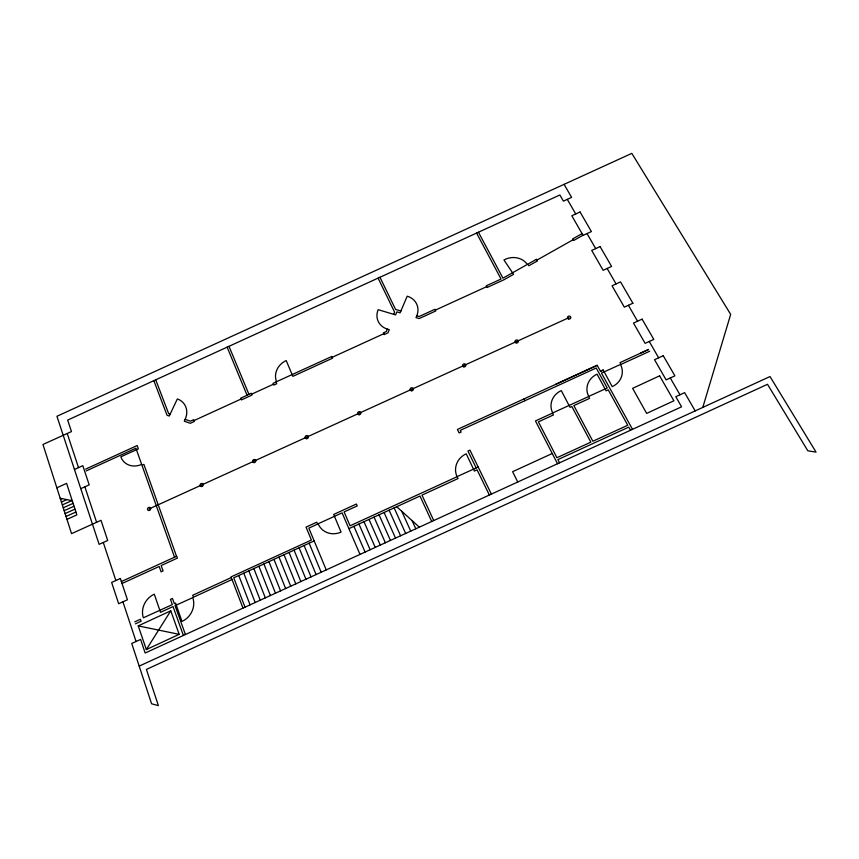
<?xml version="1.0" encoding="UTF-8"?>
<svg xmlns="http://www.w3.org/2000/svg" width="859" height="859" viewBox="0 0 859 859"><rect width="100%" height="100%" fill="white"/><g stroke="black" fill="none" stroke-linecap="round" stroke-linejoin="round"><path stroke-width="1.29" d="M702.791 407.402L730.676 314.373L631.816 153.374L56.941 416.271L99.107 544.348L107.708 540.472L100.997 520.318L71.544 533.632L42.95 444.479L71.48 431.583L67.657 420.094L559.875 194.982L563.407 201.135L571.611 197.377L564.073 184.352M416.776 315.801L416.014 317.605L419.192 318.56L435.738 310.979L434.912 309.294L419.149 316.509L416.776 315.801A17.277 15.408 -20.2 0 0 407.22 296.183L400.111 312.826L396.922 311.86L395.612 314.92L378.175 309.669A17.03 15.204 -20.8 0 0 387.377 329.115L389.288 329.695L387.935 332.863L384.198 334.57M387.377 329.115L386.346 331.52L383.404 332.873L384.198 334.57M393.701 314.351L394.625 312.214L378.089 278.112M185.136 419.364L184.266 421.211L190.311 423.294L194.306 421.458L193.64 419.707L190.43 421.178L185.136 419.364A17.427 15.279 -38.4 0 0 177.341 398.952L169.244 416.046L167.065 415.294L153.858 380.677M146.352 649.554L170.78 610.803L179.177 634.339L146.352 649.554L138.213 625.889L170.78 610.803M582.069 233.616L572.609 238.942L573.694 240.488L583.003 235.237M536.907 260.127L573.157 239.715M121.312 581.597L176.729 556.181L177.437 558.092L161.159 565.555L163.092 570.924L161.105 571.836L159.183 566.468L121.967 583.529M555.902 384.231L597.188 365.311L600.484 371.292L603.211 370.036L612.209 386.647A18.093 16.471 -2.1 0 0 620.445 364.474L601.472 373.085L632.503 429.328M597.198 365.322L457.418 429.446L459.136 432.957L461.111 432.056L460.284 430.37L596.2 368.006L607.216 388.01L588.726 396.396A18.189 16.643 -1.4 0 1 597.091 374.17L606.057 390.813L608.215 389.825L627.736 425.259L592.86 441.247L573.844 405.598L589.575 398.383L588.587 396.557L552.724 412.921A18.114 16.718 -4.2 0 1 561.281 390.598L570.032 407.349L571.847 406.511L590.842 442.17L556.933 457.718L538.4 421.866L553.443 414.951L552.487 413.125L535.458 420.942L557.545 463.742M600.473 371.271L603.201 370.025M640.503 353.167L648.631 349.452L620.005 362.616L621.003 364.399L649.662 351.256M134.777 621.852L140.414 619.264L141.101 621.24L135.443 623.838M231.296 577.559L192.706 595.266L193.425 597.23L232.048 579.514M314.158 540.902L233.745 577.806L245.008 607.195M478.173 467.028L457.052 476.616A18.071 17.083 -15.9 0 1 466.212 453.799L474.415 471.054L477.078 469.83L489.362 495.042M348.904 528.65L419.976 496.03L431.733 521.488M552.262 453.498L512.608 471.698L517.741 482.006M139.19 666.122L770.008 376.553L816.05 452.124L807.825 450.803L767.495 384.306L146.406 669.429L158.4 705.626L151.592 703.789L131.728 643.455L140.629 639.44L145.15 653.023L681.584 406.801L675.786 396.708L684.634 392.649L695.189 410.892M85.621 469.132L137.182 445.531L138.363 448.87L120.84 456.816A17.373 15.194 -41.6 0 0 141.649 464.386L135.915 448.183L86.222 470.915M193.973 420.588L241.057 399.038M251.58 394.217L273.452 384.209M332.186 357.333L383.801 333.721M435.33 310.142L486.688 286.638M149.079 508.936L569.141 317.562M56.844 487.794L66.605 483.37L76.838 514.895L66.97 519.362M60.495 499.186L61.805 498.596M61.419 502.053L66.862 499.594M62.331 504.92L71.92 500.582M63.255 507.798L73.09 503.353M64.178 510.686L74.024 506.23M65.112 513.575L74.958 509.119M66.036 516.463L75.903 512.007M74.443 469.454L82.818 465.685L89.207 484.863L80.767 488.664M60.205 498.284L72.21 500.647M138.213 625.889L179.177 634.339M400.885 311.022L395.58 309.433L379.957 277.264M170.114 414.199L168.686 413.705L155.726 379.818M396.697 506.713L419.353 527.168M567.294 199.352L575.734 213.977M587.03 233.573L595.695 248.605M607.152 268.47L616.064 283.932M628.391 305.299L637.561 321.212M649.243 341.463L658.67 357.827M670.278 377.971L679.984 394.786M630.485 430.262L628.756 427.127L557.91 459.608L559.574 462.808M478.442 232.22L502.955 278.166L527.329 264.443A17.191 15.215 -11.5 0 0 503.965 259.998L513.596 274.332L503.922 279.787L487.128 287.464L486.258 285.8L501.055 279.035L476.573 233.068M524.065 398.877L524.999 400.681M491.38 494.108L469.927 450.127L467.94 451.05L476.165 467.951M433.752 520.565L421.984 495.117L458.04 478.57L457.138 476.681L350.085 525.805L344.094 511.943L357.226 505.919L356.399 504.029L333.689 514.444L341.055 532.086A18.039 16.89 -37.3 0 1 318.12 523.765L342.097 512.866L360.007 554.409M412.084 520.597L415.81 528.8M401.754 511.277L410.731 531.12M394.152 507.884L405.663 533.45M389.116 510.192L400.595 535.78M384.091 512.501L395.516 538.11M379.066 514.809L390.448 540.44M374.041 517.107L385.369 542.77M369.016 519.416L380.301 545.089M363.991 521.724L375.233 547.419M358.955 524.033L370.154 549.749M353.929 526.342L365.086 552.079M326.248 569.904L308.832 528.124L317.605 524.097L316.799 522.197L306.04 527.125L311.409 540.021L231.05 576.894L242.99 608.118M228.999 346.306L248.96 394.388M309.133 543.21L321.169 572.234M227.13 347.165L247.059 395.258M304.107 545.519L316.091 574.564M299.082 547.817L311.022 576.894M294.057 550.125L305.944 579.224M289.032 552.434L300.865 581.554M284.007 554.742L295.786 583.884M278.982 557.04L290.707 586.214M273.957 559.349L285.639 588.544M268.931 561.657L280.56 590.874M263.906 563.966L275.481 593.204M258.881 566.264L270.402 595.534M253.856 568.572L265.324 597.864M248.831 570.881L260.245 600.194M243.806 573.189L255.166 602.524M238.781 575.498L250.087 604.854M185.426 634.543L175.053 605.659L192.77 597.628A18.522 16.718 -52.2 0 1 182.001 621.422L175.59 603.115L174.345 603.694L172.466 598.444L170.458 599.357L172.337 604.607L143.367 617.804A18.554 16.665 -52.7 0 1 154.287 594.192L160.526 612.327L173.046 606.583L183.397 635.467M176.503 556.288L143.872 464.365L141.96 465.245L174.527 557.18M67.227 433.505L78.513 467.629M84.869 486.817L96.605 522.304M103.284 542.469L115.868 580.523M122.923 601.826L136.055 641.501M536.37 259.343L527.77 264.196L528.833 265.753L537.444 260.9L536.37 259.343M659.605 375.834L632.611 388.343L646.655 413.415L673.896 400.788L659.605 375.834M632.89 303.238L624.332 307.157L612.038 285.768L620.52 281.881L632.89 303.238M642.081 319.14L633.48 323.081L645.12 343.353L653.796 339.38L642.081 319.14M663.255 355.723L654.526 359.717L666.112 379.882L674.906 375.845L663.255 355.723M580.072 211.99L571.815 215.77L583.078 235.377L591.4 231.565L580.072 211.99M251.225 393.347L240.713 398.168L241.411 399.907L251.934 395.086L251.225 393.347M276.007 382.008L273.087 383.35L273.806 385.079L276.727 383.748L276.007 382.008M331.81 356.474L276.566 381.675A17.126 15.333 -30.2 0 1 286.197 360.555L292.876 376.349L332.562 358.192L331.81 356.474M600.097 246.587L591.722 250.42L603.147 270.306L611.587 266.44L600.097 246.587M120.357 578.504L111.638 582.434L118.66 603.748L127.433 599.786L120.357 578.504M149.38 510.45A1.686 1.493 -45.1 0 0 150.271 507.755A1.686 1.493 -45.1 0 0 147.576 508.614A1.686 1.493 -45.1 0 0 149.38 510.45M201.865 486.516A1.675 1.503 -41.8 0 0 202.907 483.896A1.675 1.503 -41.8 0 0 200.168 484.562A1.675 1.503 -41.8 0 0 201.865 486.516M254.328 462.593A1.664 1.503 -37.7 0 0 255.52 460.037A1.664 1.503 -37.7 0 0 252.75 460.521A1.664 1.503 -37.7 0 0 254.328 462.593M306.663 438.67A1.654 1.514 -32.8 0 0 308.166 436.286A1.654 1.514 -32.8 0 0 305.374 436.383A1.654 1.514 -32.8 0 0 306.663 438.67M359.094 414.725A1.654 1.514 -27.1 0 0 360.737 412.449A1.654 1.514 -27.1 0 0 357.935 412.374A1.654 1.514 -27.1 0 0 359.094 414.725M411.386 390.781A1.654 1.514 -21.2 0 0 413.319 388.73A1.654 1.514 -21.2 0 0 410.559 388.289A1.654 1.514 -21.2 0 0 411.386 390.781M463.774 366.836A1.654 1.514 -15.6 0 0 465.836 364.925A1.654 1.514 -15.6 0 0 463.098 364.313A1.654 1.514 -15.6 0 0 463.774 366.836M516.034 342.859A1.664 1.503 -10.7 0 0 518.342 341.227A1.664 1.503 -10.7 0 0 515.711 340.271A1.664 1.503 -10.7 0 0 516.034 342.859M568.39 318.914A1.664 1.493 -6.6 0 0 570.806 317.443A1.664 1.493 -6.6 0 0 568.229 316.327A1.664 1.493 -6.6 0 0 568.39 318.914"/></g></svg>
